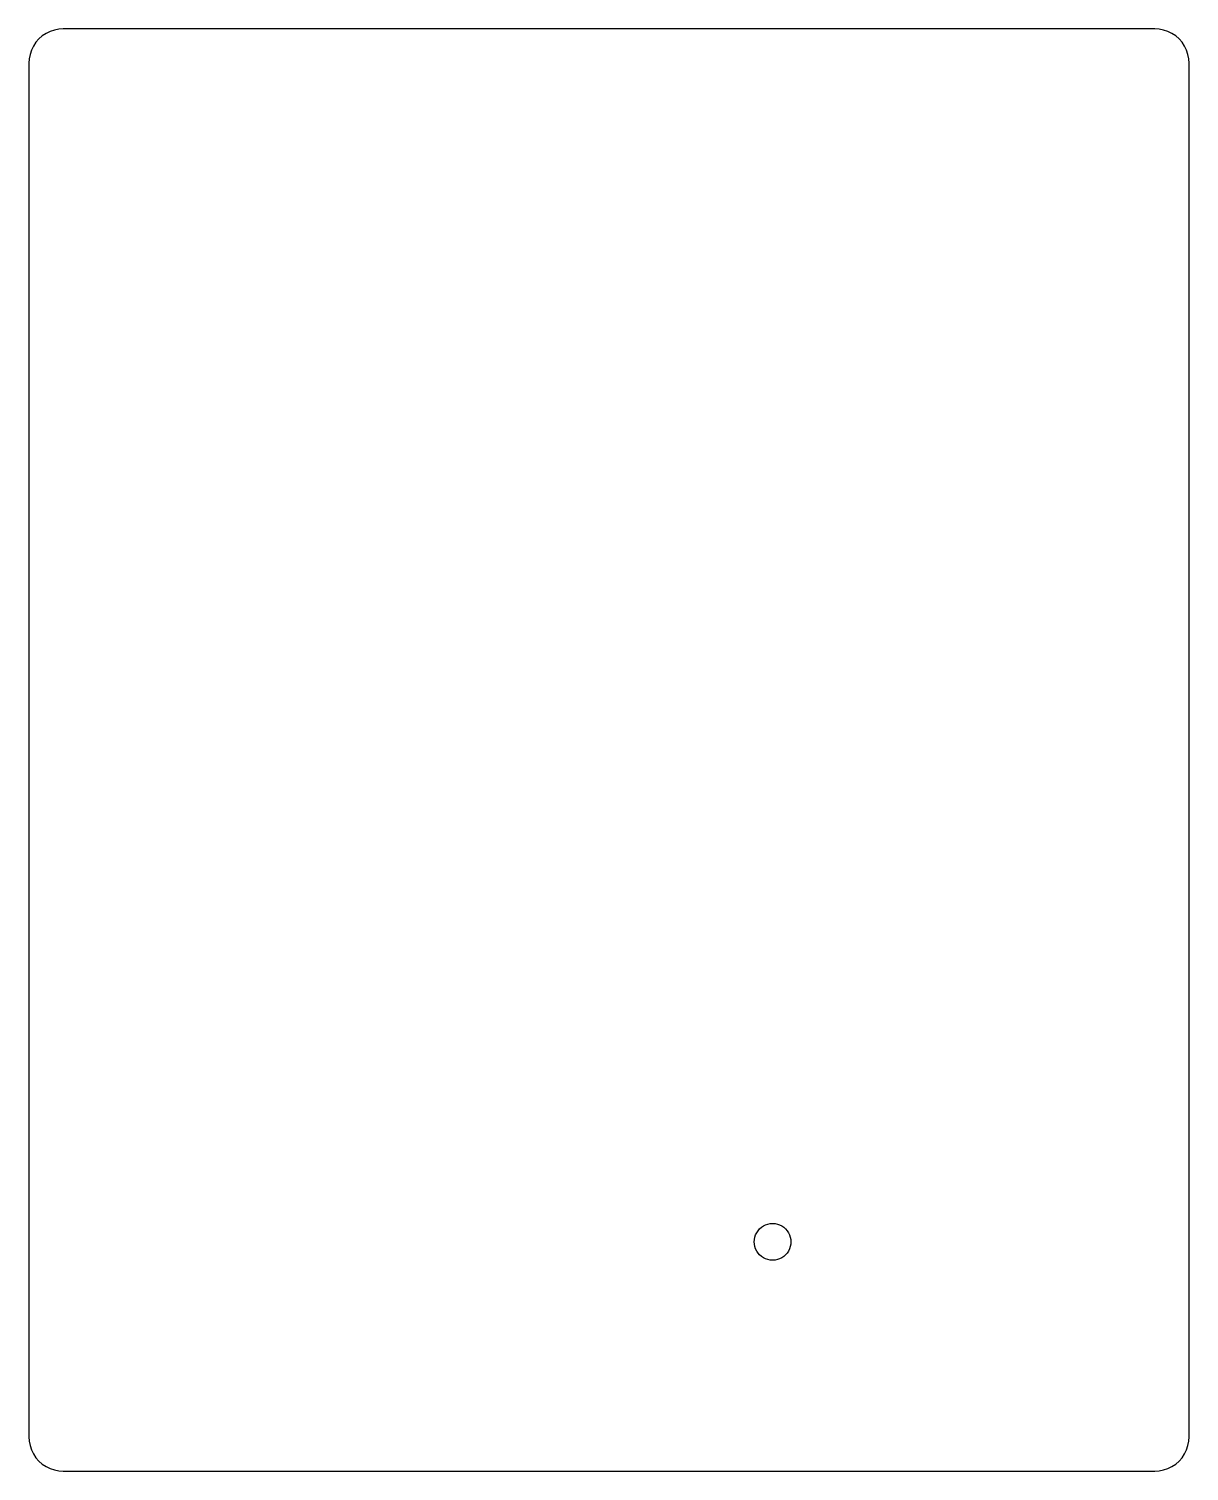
# Model space of a CAD drawing. Header units: metres. Extents: x 1.2 to 51.8, y 1.2 to 64.1.
import ezdxf

# ---------------------------------------------------------------- set-up
doc = ezdxf.new("R2010")
doc.units = ezdxf.units.M

msp = doc.modelspace()

# ---------------------------------------------------------------- linework, layer by layer
for p, q in [((1.63933, 63.6607), (1.50996, 63.5131)), ((1.78685, 63.79), (1.63933, 63.6607)), ((1.95, 63.899), (1.78685, 63.79)), ((2.12596, 63.9858), (1.95, 63.899)), ((2.31177, 64.0489), (2.12596, 63.9858)), ((2.5042, 64.0872), (2.31177, 64.0489)), ((2.7, 64.1), (2.5042, 64.0872)), ((50.3, 64.1), (2.7, 64.1)), ((50.4958, 64.0872), (50.3, 64.1)), ((50.6882, 64.0489), (50.4958, 64.0872)), ((50.874, 63.9858), (50.6882, 64.0489)), ((51.05, 63.899), (50.874, 63.9858)), ((51.2131, 63.79), (51.05, 63.899)), ((51.3607, 63.6607), (51.2131, 63.79)), ((51.49, 63.5131), (51.3607, 63.6607)), ((1.2511, 62.9882), (1.21283, 62.7958)), ((1.31418, 63.174), (1.2511, 62.9882)), ((1.40096, 63.35), (1.31418, 63.174)), ((1.50996, 63.5131), (1.40096, 63.35)), ((51.599, 63.35), (51.49, 63.5131)), ((51.6858, 63.174), (51.599, 63.35)), ((51.7489, 62.9882), (51.6858, 63.174)), ((51.7872, 62.7958), (51.7489, 62.9882)), ((1.21283, 62.7958), (1.2, 62.6)), ((1.2, 62.6), (1.2, 2.7)), ((51.8, 62.6), (51.7872, 62.7958)), ((51.8, 2.7), (51.8, 62.6)), ((33.3288, 11.9391), (33.4279, 11.9727)), ((33.4279, 11.9727), (33.5306, 11.9931)), ((33.5306, 11.9931), (33.635, 12)), ((33.635, 12), (33.7394, 11.9931)), ((33.7394, 11.9931), (33.8421, 11.9727)), ((33.8421, 11.9727), (33.9411, 11.9391)), ((32.8418, 11.3044), (32.8623, 11.407)), ((32.8623, 11.407), (32.8959, 11.5061)), ((32.8959, 11.5061), (32.9422, 11.6)), ((32.9422, 11.6), (33.0003, 11.687)), ((33.0003, 11.687), (33.0693, 11.7657)), ((33.0693, 11.7657), (33.148, 11.8347)), ((33.148, 11.8347), (33.235, 11.8928)), ((33.235, 11.8928), (33.3288, 11.9391)), ((33.9411, 11.9391), (34.035, 11.8928)), ((34.035, 11.8928), (34.122, 11.8347)), ((34.122, 11.8347), (34.2007, 11.7657)), ((34.2007, 11.7657), (34.2697, 11.687)), ((34.2697, 11.687), (34.3278, 11.6)), ((34.3278, 11.6), (34.3741, 11.5061)), ((34.3741, 11.5061), (34.4077, 11.407)), ((34.4077, 11.407), (34.4281, 11.3044)), ((32.835, 11.2), (32.8418, 11.3044)), ((32.8418, 11.0956), (32.835, 11.2)), ((32.8623, 10.9929), (32.8418, 11.0956)), ((32.8959, 10.8938), (32.8623, 10.9929)), ((32.9422, 10.8), (32.8959, 10.8938)), ((33.0003, 10.713), (32.9422, 10.8)), ((33.0693, 10.6343), (33.0003, 10.713)), ((34.2697, 10.713), (34.2007, 10.6343)), ((34.3278, 10.8), (34.2697, 10.713)), ((34.3741, 10.8938), (34.3278, 10.8)), ((34.4077, 10.9929), (34.3741, 10.8938)), ((34.4281, 11.0956), (34.4077, 10.9929)), ((34.4281, 11.3044), (34.435, 11.2)), ((34.435, 11.2), (34.4281, 11.0956)), ((33.148, 10.5653), (33.0693, 10.6343)), ((33.235, 10.5072), (33.148, 10.5653)), ((33.3288, 10.4609), (33.235, 10.5072)), ((33.4279, 10.4272), (33.3288, 10.4609)), ((33.5306, 10.4068), (33.4279, 10.4272)), ((33.635, 10.4), (33.5306, 10.4068)), ((33.7394, 10.4068), (33.635, 10.4)), ((33.8421, 10.4272), (33.7394, 10.4068)), ((33.9411, 10.4609), (33.8421, 10.4272)), ((34.035, 10.5072), (33.9411, 10.4609)), ((34.122, 10.5653), (34.035, 10.5072)), ((34.2007, 10.6343), (34.122, 10.5653)), ((1.2, 2.7), (1.21283, 2.5042)), ((51.7872, 2.5042), (51.8, 2.7)), ((1.21283, 2.5042), (1.2511, 2.31177)), ((1.2511, 2.31177), (1.31418, 2.12596)), ((1.31418, 2.12596), (1.40096, 1.95)), ((1.40096, 1.95), (1.50996, 1.78685)), ((51.49, 1.78685), (51.599, 1.95)), ((51.599, 1.95), (51.6858, 2.12596)), ((51.6858, 2.12596), (51.7489, 2.31177)), ((51.7489, 2.31177), (51.7872, 2.5042)), ((1.50996, 1.78685), (1.63933, 1.63933)), ((1.63933, 1.63933), (1.78685, 1.50996)), ((1.78685, 1.50996), (1.95, 1.40096)), ((1.95, 1.40096), (2.12596, 1.31418)), ((2.12596, 1.31418), (2.31177, 1.2511)), ((50.6882, 1.2511), (50.874, 1.31418)), ((50.874, 1.31418), (51.05, 1.40096)), ((51.05, 1.40096), (51.2131, 1.50996)), ((51.2131, 1.50996), (51.3607, 1.63933)), ((51.3607, 1.63933), (51.49, 1.78685)), ((2.31177, 1.2511), (2.5042, 1.21283)), ((2.5042, 1.21283), (2.7, 1.2)), ((2.7, 1.2), (50.3, 1.2)), ((50.3, 1.2), (50.4958, 1.21283)), ((50.4958, 1.21283), (50.6882, 1.2511))]:
    msp.add_line(p, q)

doc.saveas('drawing.dxf')
